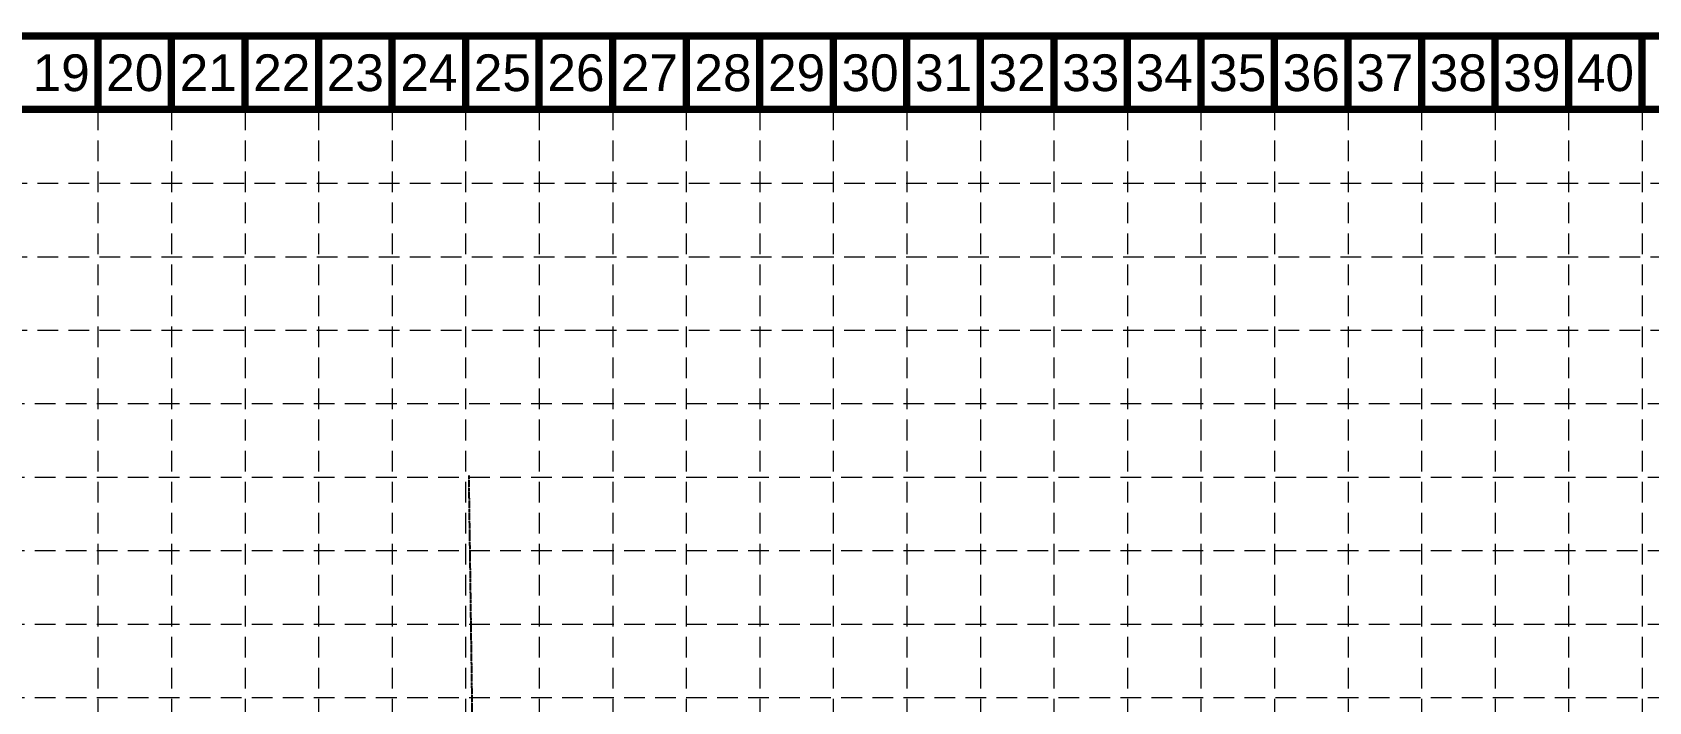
# Model space of a CAD drawing. Header units: inches. Extents: x 2599285 to 2601849, y 7031355 to 7032959.
# Drawn here: x 2600052 to 2600931, y 7032595 to 7032959 of the extents above; entities that cross this region are included whole.
import ezdxf
from ezdxf.enums import TextEntityAlignment as Align

# ---------------------------------------------------------------- set-up
doc = ezdxf.new("R2010")
doc.units = ezdxf.units.IN
doc.header["$MEASUREMENT"] = 0
doc.linetypes.add('HIDDEN', pattern=[0.375, 0.25, -0.125])
doc.linetypes.add('R.O.W. Cornelius$0$PHANTOM', pattern=[2.1, 1.75, -0.05, 0.1, -0.05, 0.1, -0.05])
for name, color, linetype in [('BASE', 7, 'Continuous'), ('GRID', 254, 'HIDDEN'), ('R.O.W. Cornelius$0$ROW', 192, 'R.O.W. Cornelius$0$PHANTOM')]:
    doc.layers.add(name, color=color, linetype=linetype)
doc.styles.get("Standard").update_dxf_attribs({"font": 'ARIAL.TTF'})

msp = doc.modelspace()

# ---------------------------------------------------------------- linework, layer by layer
at = {"layer": 'BASE', "const_width": 4}
for points in [[(2599287.39, 7031357.18), (2601847.39, 7031357.18), (2601847.39, 7032957.18), (2599287.39, 7032957.18)], [(2599327.31, 7031397.16), (2601807.51, 7031397.1), (2601807.45, 7032917.19), (2599327.81, 7032917.24)]]:
    msp.add_lwpolyline(points, close=True, dxfattribs=at)
for points in [[(2600087.39, 7032917.18), (2600087.39, 7032957.18)], [(2600127.39, 7032917.18), (2600127.39, 7032957.18)], [(2600167.39, 7032917.18), (2600167.39, 7032957.18)], [(2600207.39, 7032917.18), (2600207.39, 7032957.18)], [(2600247.39, 7032917.18), (2600247.39, 7032957.18)], [(2600287.39, 7032917.18), (2600287.39, 7032957.18)], [(2600327.39, 7032917.18), (2600327.39, 7032957.18)], [(2600367.39, 7032917.18), (2600367.39, 7032957.18)], [(2600407.39, 7032917.18), (2600407.39, 7032957.18)], [(2600447.39, 7032917.18), (2600447.39, 7032957.18)], [(2600487.39, 7032917.18), (2600487.39, 7032957.18)], [(2600527.39, 7032917.18), (2600527.39, 7032957.18)], [(2600567.39, 7032917.18), (2600567.39, 7032957.18)], [(2600607.39, 7032917.18), (2600607.39, 7032957.18)], [(2600647.39, 7032917.18), (2600647.39, 7032957.18)], [(2600687.39, 7032917.18), (2600687.39, 7032957.18)], [(2600727.39, 7032917.18), (2600727.39, 7032957.18)], [(2600767.39, 7032917.18), (2600767.39, 7032957.18)], [(2600807.39, 7032917.18), (2600807.39, 7032957.18)], [(2600847.39, 7032917.18), (2600847.39, 7032957.18)], [(2600887.39, 7032917.18), (2600887.39, 7032957.18)], [(2600927.39, 7032917.18), (2600927.39, 7032957.18)]]:
    msp.add_lwpolyline(points, dxfattribs=at)
at = {"layer": 'GRID', "color": 252, "linetype": 'HIDDEN', "lineweight": 0, "ltscale": 45}
for p, q in [((2600087.39, 7032917.18), (2600087.39, 7031517)), ((2600127.39, 7032917.18), (2600127.39, 7031517)), ((2600167.39, 7032917.18), (2600167.39, 7031517)), ((2600207.39, 7032917.18), (2600207.39, 7031517)), ((2600247.39, 7032917.18), (2600247.39, 7031517)), ((2600287.39, 7032917.18), (2600287.39, 7031517)), ((2600327.39, 7032917.18), (2600327.39, 7031517)), ((2600367.39, 7032917.18), (2600367.39, 7031517)), ((2600407.39, 7032917.18), (2600407.39, 7031517)), ((2600447.39, 7032917.18), (2600447.39, 7031517)), ((2600487.39, 7032917.18), (2600487.39, 7031517)), ((2600527.39, 7032917.18), (2600527.39, 7031517)), ((2600567.39, 7032917.18), (2600567.39, 7031517)), ((2600607.39, 7032917.18), (2600607.39, 7031517)), ((2600647.39, 7032917.18), (2600647.39, 7031517)), ((2600687.39, 7032917.18), (2600687.39, 7031517)), ((2600727.39, 7032917.18), (2600727.39, 7031517)), ((2600767.39, 7032917.18), (2600767.39, 7031517)), ((2600807.39, 7032917.18), (2600807.39, 7031517)), ((2600847.39, 7032917.18), (2600847.39, 7031517)), ((2600887.39, 7032917.18), (2600887.39, 7031517)), ((2600927.39, 7032917.18), (2600927.39, 7031517)), ((2599328.87, 7032877.04), (2601808.87, 7032877.04)), ((2599328.87, 7032837.04), (2601808.87, 7032837.04)), ((2599328.87, 7032797.04), (2601808.87, 7032797.04)), ((2599327.39, 7032757.18), (2601807.39, 7032757.18)), ((2599327.39, 7032717.18), (2601807.39, 7032717.18)), ((2599327.39, 7032677.18), (2601807.39, 7032677.18)), ((2599327.39, 7032637.18), (2601807.39, 7032637.18)), ((2599327.39, 7032597.18), (2601807.39, 7032597.18))]:
    msp.add_line(p, q, dxfattribs=at)
at = {"layer": 'R.O.W. Cornelius$0$ROW', "color": 252}
msp.add_line((2600289.06, 7032717.96, 1027.17), (2600294.34, 7032341.59, 1027.17), dxfattribs=at)

# ---------------------------------------------------------------- texts
at = {"layer": 'BASE'}
for s, p in [('19', (2600067.39, 7032937.18)), ('20', (2600107.39, 7032937.18)), ('21', (2600147.39, 7032937.18)), ('22', (2600187.39, 7032937.18)), ('23', (2600227.39, 7032937.18)), ('24', (2600267.39, 7032937.18)), ('25', (2600307.39, 7032937.18)), ('26', (2600347.39, 7032937.18)), ('27', (2600387.39, 7032937.18)), ('28', (2600427.39, 7032937.18)), ('29', (2600467.39, 7032937.18)), ('30', (2600507.39, 7032937.18)), ('31', (2600547.39, 7032937.18)), ('32', (2600587.39, 7032937.18)), ('33', (2600627.39, 7032937.18)), ('34', (2600667.39, 7032937.18)), ('35', (2600707.39, 7032937.18)), ('36', (2600747.39, 7032937.18)), ('37', (2600787.39, 7032937.18)), ('38', (2600827.39, 7032937.18)), ('39', (2600867.39, 7032937.18)), ('40', (2600907.39, 7032937.18))]:
    msp.add_text(s, height=20, dxfattribs=at).set_placement(p, align=Align.MIDDLE_CENTER)

doc.saveas('drawing.dxf')
